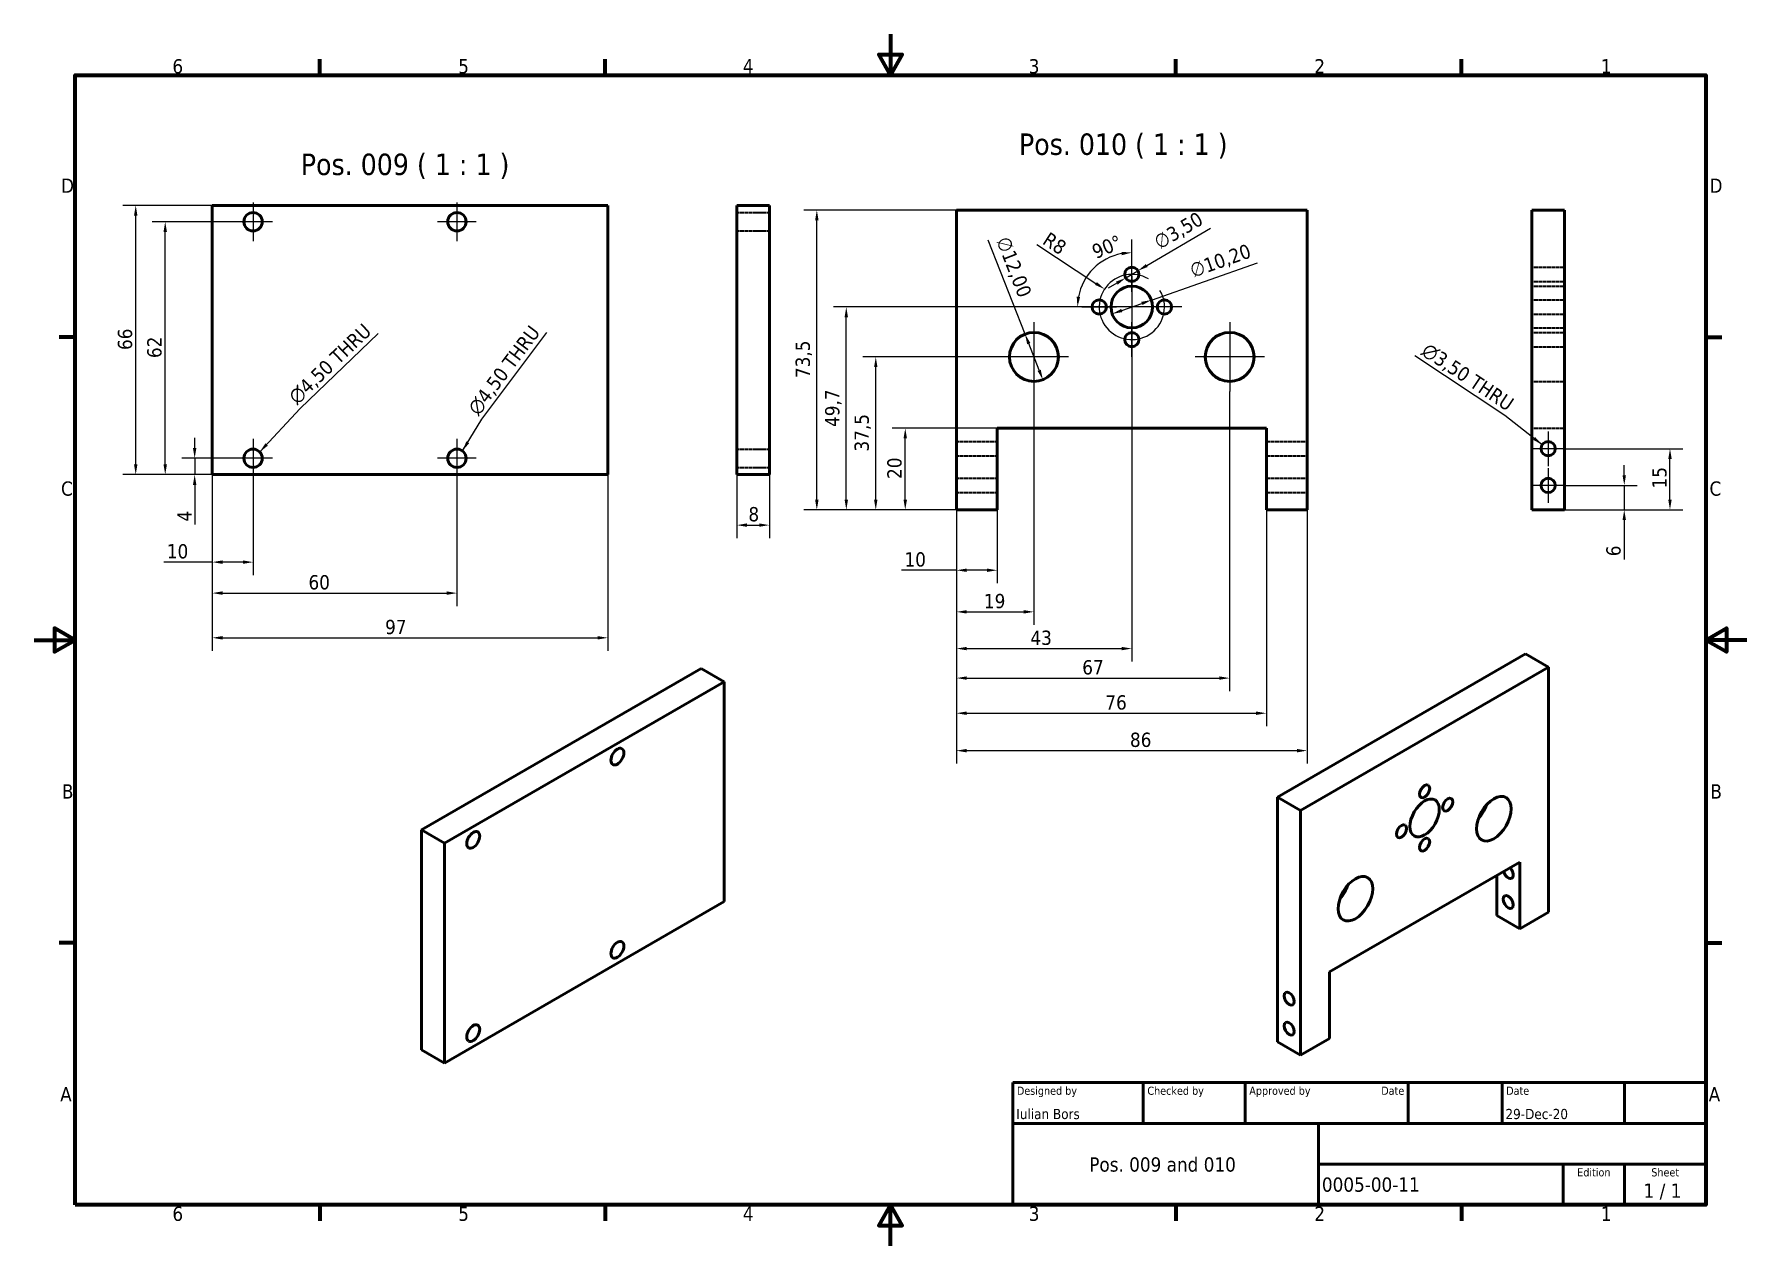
# Model space of a CAD drawing. Header units: millimetres. Extents: x 0 to 420, y 0 to 297.
import ezdxf
from ezdxf.enums import TextEntityAlignment as Align

# ---------------------------------------------------------------- set-up
doc = ezdxf.new("R2010")
doc.units = ezdxf.units.MM
doc.linetypes.add('DASHED', pattern=[0.2068, 0.1655, -0.0413])
for name, color, linetype, lineweight in [('Border (ISO)', 7, 'Continuous', 70), ('Center Mark (ISO)', 7, 'Continuous', 25), ('Centerline (ISO)', 7, 'Continuous', 25), ('Dimension (ISO)', 7, 'Continuous', 25), ('Hidden (ISO)', 7, 'DASHED', 35), ('Symbol (ISO)', 7, 'Continuous', 25), ('Title (ISO)', 7, 'Continuous', 50), ('Visible (ISO)', 7, 'Continuous', 50)]:
    doc.layers.add(name, color=color, linetype=linetype, lineweight=lineweight)
doc.styles.add('Label Text (ISO)', font='tahoma.ttf')
doc.styles.add('Note Text (ISO)', font='tahoma.ttf')
doc.styles.add('Text Style39', font='tahoma.ttf')
doc.styles.add('Text Style41', font='tahoma.ttf')
doc.dimstyles.new('Default (ISO)', dxfattribs={"dimtxt": 3.5, "dimasz": 2.5, "dimexe": 3.175, "dimexo": 0, "dimgap": 0.762, "dimtad": 1, "dimrnd": 1e-08, "dimzin": 0, "dimtxsty": 'Note Text (ISO)', "dimcen": 0.09, "dimdle": 10, "dimclrd": 256, "dimclre": 256, "dimclrt": 256, "dimazin": 0, "dimtfac": 1.001486, "dimtmove": 0, "dimatfit": 3, "dimfxl": 1, "dimtolj": 1, "dimtzin": 0, "dimlwd": -1, "dimlwe": -1, "dimarcsym": 0})
doc.dimstyles.new('Default (ISO)$7', dxfattribs={"dimtxt": 3.5, "dimasz": 2.5, "dimexe": 3.175, "dimexo": 0, "dimgap": 0.762, "dimtad": 1, "dimrnd": 1e-08, "dimzin": 0, "dimtxsty": 'Note Text (ISO)', "dimcen": 0.09, "dimdle": 10, "dimclrd": 256, "dimclre": 256, "dimclrt": 256, "dimazin": 0, "dimtfac": 1.001486, "dimtmove": 0, "dimatfit": 3, "dimfxl": 1, "dimtolj": 1, "dimtzin": 0, "dimlwd": -1, "dimlwe": -1, "dimarcsym": 0})

# ---------------------------------------------------------------- blocks, each defined once
blk = doc.blocks.new('Borders Default Border')
at = {"layer": 'Border (ISO)'}
for p, q in [((70, 287), (70, 290.9)), ((140, 287), (140, 290.9)), ((280, 287), (280, 290.9)), ((350, 287), (350, 290.9)), ((10, 222.75), (6.1, 222.75)), ((410, 222.75), (413.9, 222.75)), ((10, 74.25), (6.1, 74.25)), ((410, 74.25), (413.9, 74.25)), ((70, 10), (70, 6.1)), ((140, 10), (140, 6.1)), ((280, 10), (280, 6.1)), ((350, 10), (350, 6.1))]:
    blk.add_line(p, q, dxfattribs=at)
at = {"layer": 'Border (ISO)', "flags": 128}
for points in [[(210, 297), (210, 287), (207.11, 292), (212.89, 292), (210, 287)], [(10, 10), (10, 287), (410, 287), (410, 10), (10, 10)], [(0, 148.5), (10, 148.5), (5, 151.39), (5, 145.61), (10, 148.5)], [(420, 148.5), (410, 148.5), (415, 151.39), (415, 145.61), (410, 148.5)], [(210, 0), (210, 10), (207.11, 5), (212.89, 5), (210, 10)]]:
    blk.add_lwpolyline(points, dxfattribs=at)
at = {"layer": 'Border (ISO)', "char_height": 3.5, "attachment_point": 7, "style": 'Note Text (ISO)'}
for s, insert in [('6', (33.88, 287.33)), ('5', (103.98, 287.33)), ('4', (173.78, 287.4)), ('3', (243.91, 287.33)), ('2', (313.94, 287.4)), ('1', (384.21, 287.4)), ('D', (6.57, 258.13)), ('D', (410.87, 258.13)), ('C', (6.56, 183.81)), ('C', (410.86, 183.81)), ('B', (6.78, 109.63)), ('B', (411.08, 109.63)), ('A', (6.36, 35.38)), ('A', (410.66, 35.38)), ('6', (33.88, 6.03)), ('5', (103.98, 6.03)), ('4', (173.78, 6.1)), ('3', (243.91, 6.03)), ('2', (313.94, 6.1)), ('1', (384.21, 6.1))]:
    blk.add_mtext(s, dxfattribs=dict(at, insert=insert))
blk = doc.blocks.new('Title Blocks ISO')
at = {"layer": 'Title (ISO)'}
for p, q in [((270.07, 130), (100.07, 130)), ((100.07, 130), (100.07, 100)), ((132.07, 120), (132.07, 130)), ((157.07, 120), (157.07, 130)), ((197.07, 120), (197.07, 130)), ((220.07, 120), (220.07, 130)), ((250.07, 120), (250.07, 130)), ((270.07, 100), (270.07, 130)), ((100.07, 120), (270.07, 120)), ((175.07, 120), (175.07, 100)), ((270.07, 110), (175.07, 110)), ((235.07, 100), (235.07, 110)), ((250.07, 100), (250.07, 110)), ((100.07, 100), (270.07, 100))]:
    blk.add_line(p, q, dxfattribs=at)
at = {"layer": 'Title (ISO)', "style": 'Text Style41'}
for s, p in [('Designed by', (101.07, 129)), ('Checked by', (133.07, 129)), ('Approved by', (158.07, 129)), ('Date', (221.07, 129))]:
    blk.add_text(s, height=2, dxfattribs=at).set_placement(p, align=Align.TOP_LEFT)
blk.add_text('Date', height=2, dxfattribs=at).set_placement((196.07, 129), align=Align.TOP_RIGHT)
for s, p in [('Edition', (242.57, 109)), ('Sheet', (260.07, 109))]:
    blk.add_text(s, height=2, dxfattribs=at).set_placement(p, align=Align.TOP_CENTER)
at = {"layer": 'Title (ISO)', "style": 'Note Text (ISO)'}
blk.add_text('1 / 1 ', height=3.5, dxfattribs=at).set_placement((260.07, 103.5), align=Align.MIDDLE_CENTER)
at = {"layer": 'Title (ISO)'}
for tag, p, height, style in [('AUTHOR_001', (100.92, 121.05), 2.5, 'Text Style39'), ('CREATION_DATE_001', (220.89, 121.05), 2.5, 'Text Style39'), ('COMPANY_001', (118.82, 108.17), 3.5, 'Note Text (ISO)'), ('PART_NUMBER_001', (175.88, 103.25), 3.5, 'Note Text (ISO)')]:
    blk.add_attdef(tag, p, '', height=height, dxfattribs=dict(at, style=style))
at = {"layer": 'Title (ISO)', "style": 'Text Style39'}
for tag, p in [('CHECKED_BY', (133.07, 121)), ('ENG_APPROVED_BY', (158.07, 121))]:
    blk.add_attdef(tag, text='', height=2.5, dxfattribs=at).set_placement(p, align=Align.BOTTOM_LEFT)
blk.add_attdef('ENG_APPROVAL_DATE', text='', height=2.5, dxfattribs=at).set_placement((196.07, 121), align=Align.BOTTOM_RIGHT)
at = {"layer": 'Title (ISO)', "style": 'Note Text (ISO)'}
for tag, p in [('TITLE', (222.57, 115)), ('REVISION_NUMBER', (242.57, 103.5))]:
    blk.add_attdef(tag, text='', height=3.5, dxfattribs=at).set_placement(p, align=Align.MIDDLE_CENTER)
blk = doc.blocks.new('*D6')
at = {"layer": 'Defpoints', "color": 0, "transparency": 16777216}
for p in [(43.67, 189.04), (53.67, 188.29), (53.67, 167.59)]:
    blk.add_point(p, dxfattribs=at)
at = {"layer": 'Dimension (ISO)', "transparency": 16777216}
for p, q in [((43.67, 189.04), (43.67, 164.42)), ((53.67, 188.29), (53.67, 164.42)), ((43.67, 167.59), (31.76, 167.59)), ((51.17, 167.59), (46.17, 167.59))]:
    blk.add_line(p, q, dxfattribs=at)
for points in [[(46.17, 168.01), (46.17, 167.17), (43.67, 167.59)], [(51.17, 168.01), (51.17, 167.17), (53.67, 167.59)]]:
    blk.add_solid(points, dxfattribs=at)
at = {"layer": 'Dimension (ISO)', "transparency": 16777216, "insert": (32.52, 172), "char_height": 3.5, "attachment_point": 1, "style": 'Note Text (ISO)'}
blk.add_mtext('\\A1;10', dxfattribs=at)
blk = doc.blocks.new('*D7')
at = {"layer": 'Defpoints', "color": 0, "transparency": 16777216}
for p in [(43.67, 189.04), (103.67, 188.29), (103.67, 160)]:
    blk.add_point(p, dxfattribs=at)
at = {"layer": 'Dimension (ISO)', "transparency": 16777216}
for p, q in [((43.67, 189.04), (43.67, 156.82)), ((103.67, 188.29), (103.67, 156.82)), ((46.17, 160), (101.17, 160))]:
    blk.add_line(p, q, dxfattribs=at)
for points in [[(46.17, 160.42), (46.17, 159.58), (43.67, 160)], [(101.17, 160.42), (101.17, 159.58), (103.67, 160)]]:
    blk.add_solid(points, dxfattribs=at)
at = {"layer": 'Dimension (ISO)', "transparency": 16777216, "insert": (67.26, 164.41), "char_height": 3.5, "attachment_point": 1, "style": 'Note Text (ISO)'}
blk.add_mtext('\\A1;60', dxfattribs=at)
blk = doc.blocks.new('*D8')
at = {"layer": 'Defpoints', "color": 0, "transparency": 16777216}
for p in [(43.67, 189.04), (140.67, 189.04), (140.67, 149.04)]:
    blk.add_point(p, dxfattribs=at)
at = {"layer": 'Dimension (ISO)', "transparency": 16777216}
for p, q in [((43.67, 189.04), (43.67, 145.86)), ((140.67, 189.04), (140.67, 145.86)), ((46.17, 149.04), (138.17, 149.04))]:
    blk.add_line(p, q, dxfattribs=at)
for points in [[(46.17, 149.46), (46.17, 148.62), (43.67, 149.04)], [(138.17, 149.46), (138.17, 148.62), (140.67, 149.04)]]:
    blk.add_solid(points, dxfattribs=at)
at = {"layer": 'Dimension (ISO)', "transparency": 16777216, "insert": (86.05, 153.44), "char_height": 3.5, "attachment_point": 1, "style": 'Note Text (ISO)'}
blk.add_mtext('\\A1;97', dxfattribs=at)
blk = doc.blocks.new('*D9')
at = {"layer": 'Defpoints', "color": 0, "transparency": 16777216}
for p in [(39.35, 193.04), (43.67, 189.04), (48.92, 193.04)]:
    blk.add_point(p, dxfattribs=at)
at = {"layer": 'Dimension (ISO)', "transparency": 16777216}
for p, q in [((39.35, 195.54), (39.35, 198.04)), ((48.92, 193.04), (36.17, 193.04)), ((43.67, 189.04), (36.17, 189.04)), ((39.35, 193.04), (39.35, 189.04)), ((39.35, 186.54), (39.35, 176.78))]:
    blk.add_line(p, q, dxfattribs=at)
for points in [[(38.93, 195.54), (39.76, 195.54), (39.35, 193.04)], [(38.93, 186.54), (39.76, 186.54), (39.35, 189.04)]]:
    blk.add_solid(points, dxfattribs=at)
at = {"layer": 'Dimension (ISO)', "transparency": 16777216, "insert": (35.08, 177.54), "char_height": 3.5, "attachment_point": 1, "rotation": 90, "style": 'Note Text (ISO)'}
blk.add_mtext('\\A1;4', dxfattribs=at)
blk = doc.blocks.new('*D10')
at = {"layer": 'Defpoints', "color": 0, "transparency": 16777216}
for p in [(32.12, 251.04), (48.92, 251.04), (43.67, 189.04)]:
    blk.add_point(p, dxfattribs=at)
at = {"layer": 'Dimension (ISO)', "transparency": 16777216}
for p, q in [((48.92, 251.04), (28.94, 251.04)), ((32.12, 191.54), (32.12, 248.54)), ((43.67, 189.04), (28.94, 189.04))]:
    blk.add_line(p, q, dxfattribs=at)
for points in [[(31.7, 248.54), (32.54, 248.54), (32.12, 251.04)], [(31.7, 191.54), (32.54, 191.54), (32.12, 189.04)]]:
    blk.add_solid(points, dxfattribs=at)
at = {"layer": 'Dimension (ISO)', "transparency": 16777216, "insert": (27.71, 217.62), "char_height": 3.5, "attachment_point": 1, "rotation": 90, "style": 'Note Text (ISO)'}
blk.add_mtext('\\A1;62', dxfattribs=at)
blk = doc.blocks.new('*D11')
at = {"layer": 'Defpoints', "color": 0, "transparency": 16777216}
for p in [(24.89, 255.04), (43.67, 255.04), (43.67, 189.04)]:
    blk.add_point(p, dxfattribs=at)
at = {"layer": 'Dimension (ISO)', "transparency": 16777216}
for p, q in [((43.67, 255.04), (21.71, 255.04)), ((24.89, 191.54), (24.89, 252.54)), ((43.67, 189.04), (21.71, 189.04))]:
    blk.add_line(p, q, dxfattribs=at)
for points in [[(24.47, 252.54), (25.3, 252.54), (24.89, 255.04)], [(24.47, 191.54), (25.3, 191.54), (24.89, 189.04)]]:
    blk.add_solid(points, dxfattribs=at)
at = {"layer": 'Dimension (ISO)', "transparency": 16777216, "insert": (20.49, 219.59), "char_height": 3.5, "attachment_point": 1, "rotation": 90, "style": 'Note Text (ISO)'}
blk.add_mtext('\\A1;66', dxfattribs=at)
blk = doc.blocks.new('*D12')
at = {"layer": 'Defpoints', "color": 0, "transparency": 16777216}
for p in [(172.29, 189.04), (180.29, 189.04), (180.29, 176.66)]:
    blk.add_point(p, dxfattribs=at)
at = {"layer": 'Dimension (ISO)', "transparency": 16777216}
for p, q in [((172.29, 189.04), (172.29, 173.49)), ((180.29, 189.04), (180.29, 173.49)), ((174.79, 176.66), (177.79, 176.66))]:
    blk.add_line(p, q, dxfattribs=at)
for points in [[(174.79, 177.08), (174.79, 176.25), (172.29, 176.66)], [(177.79, 177.08), (177.79, 176.25), (180.29, 176.66)]]:
    blk.add_solid(points, dxfattribs=at)
at = {"layer": 'Dimension (ISO)', "transparency": 16777216, "insert": (175.15, 181.09), "char_height": 3.5, "attachment_point": 1, "style": 'Note Text (ISO)'}
blk.add_mtext('\\A1;8', dxfattribs=at)
blk = doc.blocks.new('*D13')
at = {"layer": 'Defpoints', "color": 0, "transparency": 16777216}
for p in [(213.62, 200.4), (236.18, 200.4), (226.18, 180.4)]:
    blk.add_point(p, dxfattribs=at)
at = {"layer": 'Dimension (ISO)', "transparency": 16777216}
for p, q in [((236.18, 200.4), (210.44, 200.4)), ((213.62, 182.9), (213.62, 197.9)), ((226.18, 180.4), (210.44, 180.4))]:
    blk.add_line(p, q, dxfattribs=at)
for points in [[(213.2, 197.9), (214.04, 197.9), (213.62, 200.4)], [(213.2, 182.9), (214.04, 182.9), (213.62, 180.4)]]:
    blk.add_solid(points, dxfattribs=at)
at = {"layer": 'Dimension (ISO)', "transparency": 16777216, "insert": (209.21, 187.99), "char_height": 3.5, "attachment_point": 1, "rotation": 90, "style": 'Note Text (ISO)'}
blk.add_mtext('\\A1;20', dxfattribs=at)
blk = doc.blocks.new('*D14')
at = {"layer": 'Defpoints', "color": 0, "transparency": 16777216}
for p in [(206.39, 217.9), (236.68, 217.9), (226.18, 180.4)]:
    blk.add_point(p, dxfattribs=at)
at = {"layer": 'Dimension (ISO)', "transparency": 16777216}
for p, q in [((236.68, 217.9), (203.21, 217.9)), ((206.39, 182.9), (206.39, 215.4)), ((226.18, 180.4), (203.21, 180.4))]:
    blk.add_line(p, q, dxfattribs=at)
for points in [[(205.97, 215.4), (206.8, 215.4), (206.39, 217.9)], [(205.97, 182.9), (206.8, 182.9), (206.39, 180.4)]]:
    blk.add_solid(points, dxfattribs=at)
at = {"layer": 'Dimension (ISO)', "transparency": 16777216, "insert": (201.18, 194.71), "char_height": 3.5, "attachment_point": 1, "rotation": 90, "style": 'Note Text (ISO)'}
blk.add_mtext('\\A1;37,5', dxfattribs=at)
blk = doc.blocks.new('*D15')
at = {"layer": 'Defpoints', "color": 0, "transparency": 16777216}
for p in [(199.16, 230.14), (261.58, 230.14), (226.18, 180.4)]:
    blk.add_point(p, dxfattribs=at)
at = {"layer": 'Dimension (ISO)', "transparency": 16777216}
for p, q in [((261.58, 230.14), (195.98, 230.14)), ((199.16, 182.9), (199.16, 227.64)), ((226.18, 180.4), (195.98, 180.4))]:
    blk.add_line(p, q, dxfattribs=at)
for points in [[(198.74, 227.64), (199.57, 227.64), (199.16, 230.14)], [(198.74, 182.9), (199.57, 182.9), (199.16, 180.4)]]:
    blk.add_solid(points, dxfattribs=at)
at = {"layer": 'Dimension (ISO)', "transparency": 16777216, "insert": (193.96, 200.73), "char_height": 3.5, "attachment_point": 1, "rotation": 90, "style": 'Note Text (ISO)'}
blk.add_mtext('\\A1;49,7', dxfattribs=at)
blk = doc.blocks.new('*D16')
at = {"layer": 'Defpoints', "color": 0, "transparency": 16777216}
for p in [(191.93, 253.9), (226.18, 253.9), (226.18, 180.4)]:
    blk.add_point(p, dxfattribs=at)
at = {"layer": 'Dimension (ISO)', "transparency": 16777216}
for p, q in [((226.18, 253.9), (188.76, 253.9)), ((191.93, 182.9), (191.93, 251.4)), ((226.18, 180.4), (188.76, 180.4))]:
    blk.add_line(p, q, dxfattribs=at)
for points in [[(191.51, 251.4), (192.35, 251.4), (191.93, 253.9)], [(191.51, 182.9), (192.35, 182.9), (191.93, 180.4)]]:
    blk.add_solid(points, dxfattribs=at)
at = {"layer": 'Dimension (ISO)', "transparency": 16777216, "insert": (186.73, 212.72), "char_height": 3.5, "attachment_point": 1, "rotation": 90, "style": 'Note Text (ISO)'}
blk.add_mtext('\\A1;73,5', dxfattribs=at)
blk = doc.blocks.new('*D17')
at = {"layer": 'Defpoints', "color": 0, "transparency": 16777216}
for p in [(243, 223.48), (247.37, 212.31)]:
    blk.add_point(p, dxfattribs=at)
at = {"layer": 'Dimension (ISO)', "transparency": 16777216}
for p, q in [((243, 223.48), (233.96, 246.56)), ((246.46, 214.64), (243.91, 221.15))]:
    blk.add_line(p, q, dxfattribs=at)
for points in [[(244.3, 221.31), (243.52, 221), (243, 223.48)], [(246.85, 214.79), (246.07, 214.48), (247.37, 212.31)]]:
    blk.add_solid(points, dxfattribs=at)
at = {"layer": 'Dimension (ISO)', "transparency": 16777216, "insert": (239.14, 247.77), "char_height": 3.5, "attachment_point": 1, "rotation": 291.3818, "style": 'Note Text (ISO)'}
blk.add_mtext('\\A1;∅12,00', dxfattribs=at)
blk = doc.blocks.new('*D18')
at = {"layer": 'Defpoints', "color": 0, "transparency": 16777216}
for p in [(273.99, 231.84), (264.37, 228.45)]:
    blk.add_point(p, dxfattribs=at)
at = {"layer": 'Dimension (ISO)', "transparency": 16777216}
for p, q in [((273.99, 231.84), (300, 241)), ((266.73, 229.28), (271.64, 231.01))]:
    blk.add_line(p, q, dxfattribs=at)
for points in [[(271.5, 231.4), (271.78, 230.62), (273.99, 231.84)], [(266.59, 229.67), (266.87, 228.89), (264.37, 228.45)]]:
    blk.add_solid(points, dxfattribs=at)
at = {"layer": 'Dimension (ISO)', "transparency": 16777216, "insert": (283.03, 240.6), "char_height": 3.5, "attachment_point": 1, "rotation": 19.4142, "style": 'Note Text (ISO)'}
blk.add_mtext('\\A1;∅10,20', dxfattribs=at)
blk = doc.blocks.new('*D19')
at = {"layer": 'Defpoints', "color": 0, "transparency": 16777216}
for p in [(267.68, 237.26), (270.69, 239.03)]:
    blk.add_point(p, dxfattribs=at)
at = {"layer": 'Dimension (ISO)', "transparency": 16777216}
for p, q in [((272.85, 240.3), (288.51, 249.49)), ((265.52, 235.99), (263.36, 234.73)), ((267.68, 237.26), (270.69, 239.03))]:
    blk.add_line(p, q, dxfattribs=at)
for points in [[(272.64, 240.66), (273.06, 239.94), (270.69, 239.03)], [(265.31, 236.35), (265.73, 235.63), (267.68, 237.26)]]:
    blk.add_solid(points, dxfattribs=at)
at = {"layer": 'Dimension (ISO)', "transparency": 16777216, "insert": (274.19, 247.19), "char_height": 3.5, "attachment_point": 1, "rotation": 30.4192, "style": 'Note Text (ISO)'}
blk.add_mtext('\\A1;∅3,50', dxfattribs=at)
blk = doc.blocks.new('*D20')
at = {"layer": 'Defpoints', "color": 0, "transparency": 16777216}
for p in [(226.18, 180.4), (236.18, 180.4), (236.18, 165.6)]:
    blk.add_point(p, dxfattribs=at)
at = {"layer": 'Dimension (ISO)', "transparency": 16777216}
for p, q in [((226.18, 180.4), (226.18, 162.43)), ((236.18, 180.4), (236.18, 162.43)), ((226.18, 165.6), (212.66, 165.6)), ((233.68, 165.6), (228.68, 165.6))]:
    blk.add_line(p, q, dxfattribs=at)
for points in [[(228.68, 166.02), (228.68, 165.19), (226.18, 165.6)], [(233.68, 166.02), (233.68, 165.19), (236.18, 165.6)]]:
    blk.add_solid(points, dxfattribs=at)
at = {"layer": 'Dimension (ISO)', "transparency": 16777216, "insert": (213.43, 170.01), "char_height": 3.5, "attachment_point": 1, "style": 'Note Text (ISO)'}
blk.add_mtext('\\A1;10', dxfattribs=at)
blk = doc.blocks.new('*D21')
at = {"layer": 'Defpoints', "color": 0, "transparency": 16777216}
for p in [(245.18, 209.4), (226.18, 180.4), (245.18, 155.4)]:
    blk.add_point(p, dxfattribs=at)
at = {"layer": 'Dimension (ISO)', "transparency": 16777216}
for p, q in [((245.18, 209.4), (245.18, 152.23)), ((226.18, 180.4), (226.18, 152.23)), ((228.68, 155.4), (242.68, 155.4))]:
    blk.add_line(p, q, dxfattribs=at)
for points in [[(228.68, 155.82), (228.68, 154.99), (226.18, 155.4)], [(242.68, 155.82), (242.68, 154.99), (245.18, 155.4)]]:
    blk.add_solid(points, dxfattribs=at)
at = {"layer": 'Dimension (ISO)', "transparency": 16777216, "insert": (232.92, 159.8), "char_height": 3.5, "attachment_point": 1, "style": 'Note Text (ISO)'}
blk.add_mtext('\\A1;19', dxfattribs=at)
blk = doc.blocks.new('*D22')
at = {"layer": 'Defpoints', "color": 0, "transparency": 16777216}
for p in [(269.18, 222.54), (226.18, 180.4), (269.18, 146.4)]:
    blk.add_point(p, dxfattribs=at)
at = {"layer": 'Dimension (ISO)', "transparency": 16777216}
for p, q in [((269.18, 222.54), (269.18, 143.22)), ((226.18, 180.4), (226.18, 143.22)), ((228.68, 146.4), (266.68, 146.4))]:
    blk.add_line(p, q, dxfattribs=at)
for points in [[(228.68, 146.81), (228.68, 145.98), (226.18, 146.4)], [(266.68, 146.81), (266.68, 145.98), (269.18, 146.4)]]:
    blk.add_solid(points, dxfattribs=at)
at = {"layer": 'Dimension (ISO)', "transparency": 16777216, "insert": (244.32, 150.8), "char_height": 3.5, "attachment_point": 1, "style": 'Note Text (ISO)'}
blk.add_mtext('\\A1;43', dxfattribs=at)
blk = doc.blocks.new('*D23')
at = {"layer": 'Defpoints', "color": 0, "transparency": 16777216}
for p in [(293.18, 209.4), (226.18, 180.4), (293.18, 139.16)]:
    blk.add_point(p, dxfattribs=at)
at = {"layer": 'Dimension (ISO)', "transparency": 16777216}
for p, q in [((293.18, 209.4), (293.18, 135.99)), ((226.18, 180.4), (226.18, 135.99)), ((228.68, 139.16), (290.68, 139.16))]:
    blk.add_line(p, q, dxfattribs=at)
for points in [[(228.68, 139.58), (228.68, 138.75), (226.18, 139.16)], [(290.68, 139.58), (290.68, 138.75), (293.18, 139.16)]]:
    blk.add_solid(points, dxfattribs=at)
at = {"layer": 'Dimension (ISO)', "transparency": 16777216, "insert": (257.03, 143.56), "char_height": 3.5, "attachment_point": 1, "style": 'Note Text (ISO)'}
blk.add_mtext('\\A1;67', dxfattribs=at)
blk = doc.blocks.new('*D24')
at = {"layer": 'Defpoints', "color": 0, "transparency": 16777216}
for p in [(302.18, 200.4), (226.18, 180.4), (302.18, 130.55)]:
    blk.add_point(p, dxfattribs=at)
at = {"layer": 'Dimension (ISO)', "transparency": 16777216}
for p, q in [((302.18, 200.4), (302.18, 127.37)), ((226.18, 180.4), (226.18, 127.37)), ((228.68, 130.55), (299.68, 130.55))]:
    blk.add_line(p, q, dxfattribs=at)
for points in [[(228.68, 130.97), (228.68, 130.13), (226.18, 130.55)], [(299.68, 130.97), (299.68, 130.13), (302.18, 130.55)]]:
    blk.add_solid(points, dxfattribs=at)
at = {"layer": 'Dimension (ISO)', "transparency": 16777216, "insert": (262.69, 134.95), "char_height": 3.5, "attachment_point": 1, "style": 'Note Text (ISO)'}
blk.add_mtext('\\A1;76', dxfattribs=at)
blk = doc.blocks.new('*D25')
at = {"layer": 'Defpoints', "color": 0, "transparency": 16777216}
for p in [(226.18, 180.4), (312.18, 180.4), (312.18, 121.37)]:
    blk.add_point(p, dxfattribs=at)
at = {"layer": 'Dimension (ISO)', "transparency": 16777216}
for p, q in [((226.18, 180.4), (226.18, 118.19)), ((312.18, 180.4), (312.18, 118.19)), ((228.68, 121.37), (309.68, 121.37))]:
    blk.add_line(p, q, dxfattribs=at)
for points in [[(228.68, 121.79), (228.68, 120.95), (226.18, 121.37)], [(309.68, 121.79), (309.68, 120.95), (312.18, 121.37)]]:
    blk.add_solid(points, dxfattribs=at)
at = {"layer": 'Dimension (ISO)', "transparency": 16777216, "insert": (268.73, 125.79), "char_height": 3.5, "attachment_point": 1, "style": 'Note Text (ISO)'}
blk.add_mtext('\\A1;86', dxfattribs=at)
blk = doc.blocks.new('*D26')
at = {"layer": 'Defpoints', "color": 0, "transparency": 16777216}
for p in [(262.5, 234.53), (269.18, 230.14)]:
    blk.add_point(p, dxfattribs=at)
at = {"layer": 'Dimension (ISO)', "transparency": 16777216}
blk.add_line((245.88, 245.43), (260.4, 235.9), dxfattribs=at)
blk.add_solid([(260.63, 236.25), (260.18, 235.55), (262.5, 234.53)], dxfattribs=at)
at = {"layer": 'Dimension (ISO)', "transparency": 16777216, "insert": (248.94, 248.71), "char_height": 3.5, "attachment_point": 1, "rotation": 326.743, "style": 'Note Text (ISO)'}
blk.add_mtext('\\A1;R8', dxfattribs=at)
blk = doc.blocks.new('*D27')
at = {"layer": 'Defpoints', "color": 0, "transparency": 16777216}
for p in [(257.64, 236.81), (269.18, 233.89), (256.93, 230.14), (269.18, 230.14)]:
    blk.add_point(p, dxfattribs=at)
at = {"layer": 'Dimension (ISO)', "transparency": 16777216}
for p, q in [((269.18, 233.89), (269.18, 246.65)), ((256.93, 230.14), (252.68, 230.14))]:
    blk.add_line(p, q, dxfattribs=at)
blk.add_arc((269.18, 230.14), 13.33, 100.7609, 169.2391, dxfattribs=at)
for points in [[(266.66, 243.66), (266.73, 242.83), (269.18, 243.48)], [(256.5, 232.59), (255.67, 232.67), (255.85, 230.14)]]:
    blk.add_solid(points, dxfattribs=at)
at = {"layer": 'Dimension (ISO)', "transparency": 16777216, "insert": (259, 245.1), "char_height": 3.5, "attachment_point": 1, "rotation": 22.8905, "style": 'Note Text (ISO)'}
blk.add_mtext('\\A1;90°', dxfattribs=at)
blk = doc.blocks.new('*D28')
at = {"layer": 'Defpoints', "color": 0, "transparency": 16777216}
for p in [(375.55, 186.4), (389.96, 186.4), (375.3, 180.4)]:
    blk.add_point(p, dxfattribs=at)
at = {"layer": 'Dimension (ISO)', "transparency": 16777216}
for p, q in [((389.96, 188.9), (389.96, 191.4)), ((375.55, 186.4), (393.13, 186.4)), ((389.96, 186.4), (389.96, 180.4)), ((375.3, 180.4), (393.13, 180.4)), ((389.96, 177.9), (389.96, 168.26))]:
    blk.add_line(p, q, dxfattribs=at)
for points in [[(389.54, 188.9), (390.37, 188.9), (389.96, 186.4)], [(389.54, 177.9), (390.37, 177.9), (389.96, 180.4)]]:
    blk.add_solid(points, dxfattribs=at)
at = {"layer": 'Dimension (ISO)', "transparency": 16777216, "insert": (385.56, 169.03), "char_height": 3.5, "attachment_point": 1, "rotation": 90, "style": 'Note Text (ISO)'}
blk.add_mtext('\\A1;6', dxfattribs=at)
blk = doc.blocks.new('*D29')
at = {"layer": 'Defpoints', "color": 0, "transparency": 16777216}
for p in [(375.55, 195.4), (401.17, 195.4), (375.3, 180.4)]:
    blk.add_point(p, dxfattribs=at)
at = {"layer": 'Dimension (ISO)', "transparency": 16777216}
for p, q in [((375.55, 195.4), (404.35, 195.4)), ((401.17, 182.9), (401.17, 192.9)), ((375.3, 180.4), (404.35, 180.4))]:
    blk.add_line(p, q, dxfattribs=at)
for points in [[(400.76, 192.9), (401.59, 192.9), (401.17, 195.4)], [(400.76, 182.9), (401.59, 182.9), (401.17, 180.4)]]:
    blk.add_solid(points, dxfattribs=at)
at = {"layer": 'Dimension (ISO)', "transparency": 16777216, "insert": (396.83, 185.66), "char_height": 3.5, "attachment_point": 1, "rotation": 90, "style": 'Note Text (ISO)'}
blk.add_mtext('\\A1;15', dxfattribs=at)

msp = doc.modelspace()

# ---------------------------------------------------------------- linework, layer by layer
at = {"layer": 'Center Mark (ISO)', "linetype": 'Continuous'}
for p, q in [((53.6655, 255.789), (53.6655, 246.289)), ((103.6655, 255.789), (103.6655, 246.289)), ((58.4155, 251.039), (48.9155, 251.039)), ((108.4155, 251.039), (98.9155, 251.039)), ((269.1848, 233.8945), (269.1848, 242.3945)), ((269.1848, 237.7445), (269.1848, 222.5445)), ((256.9348, 230.1445), (265.4348, 230.1445)), ((276.7848, 230.1445), (261.5848, 230.1445)), ((281.4348, 230.1445), (272.9348, 230.1445)), ((245.1848, 226.3956), (245.1848, 209.3956)), ((269.1848, 217.8945), (269.1848, 226.3945)), ((293.1848, 226.3956), (293.1848, 209.3956)), ((253.6848, 217.8956), (236.6848, 217.8956)), ((301.6848, 217.8956), (284.6848, 217.8956)), ((53.6655, 197.789), (53.6655, 188.289)), ((103.6655, 197.789), (103.6655, 188.289)), ((371.2978, 199.6456), (371.2978, 191.1456)), ((375.5478, 195.3956), (367.0478, 195.3956)), ((58.4155, 193.039), (48.9155, 193.039)), ((108.4155, 193.039), (98.9155, 193.039)), ((371.2978, 190.6456), (371.2978, 182.1456)), ((375.5478, 186.3956), (367.0478, 186.3956))]:
    msp.add_line(p, q, dxfattribs=at)
at = {"layer": 'Centerline (ISO)', "linetype": 'Continuous'}
msp.add_arc((269.1848, 230.1445), 8, 59.561617, 30.438383, dxfattribs=at)
at = {"layer": 'Hidden (ISO)'}
for p, q in [((172.2949, 253.289), (180.2949, 253.289)), ((172.2949, 248.789), (180.2949, 248.789)), ((367.2978, 239.8945), (375.2978, 239.8945)), ((367.2978, 236.3945), (375.2978, 236.3945)), ((367.2978, 235.2445), (375.2978, 235.2445)), ((367.2978, 231.8945), (375.2978, 231.8945)), ((367.2978, 228.3945), (375.2978, 228.3945)), ((367.2978, 225.0445), (375.2978, 225.0445)), ((367.2978, 223.8956), (375.2978, 223.8956)), ((367.2978, 223.8945), (375.2978, 223.8945)), ((367.2978, 220.3945), (375.2978, 220.3945)), ((367.2978, 211.8956), (375.2978, 211.8956)), ((367.2978, 200.3956), (375.2978, 200.3956)), ((172.2949, 195.289), (180.2949, 195.289)), ((226.1848, 197.1456), (236.1848, 197.1456)), ((226.1848, 193.6456), (236.1848, 193.6456)), ((302.1848, 197.1456), (312.1848, 197.1456)), ((302.1848, 193.6456), (312.1848, 193.6456)), ((172.2949, 190.789), (180.2949, 190.789)), ((226.1848, 188.1456), (236.1848, 188.1456)), ((302.1848, 188.1456), (312.1848, 188.1456)), ((226.1848, 184.6456), (236.1848, 184.6456)), ((302.1848, 184.6456), (312.1848, 184.6456))]:
    msp.add_line(p, q, dxfattribs=at)
at = {"layer": 'Visible (ISO)'}
for p, q in [((43.6655, 255.039), (43.6655, 189.039)), ((140.6655, 255.039), (43.6655, 255.039)), ((140.6655, 189.039), (140.6655, 255.039)), ((172.2949, 255.039), (172.2949, 189.039)), ((172.2949, 255.039), (180.2949, 255.039)), ((180.2949, 255.039), (180.2949, 189.039)), ((226.1848, 253.8956), (226.1848, 180.3956)), ((312.1848, 253.8956), (226.1848, 253.8956)), ((312.1848, 180.3956), (312.1848, 253.8956)), ((367.2978, 253.8956), (367.2978, 180.3956)), ((367.2978, 253.8956), (375.2978, 253.8956)), ((375.2978, 253.8956), (375.2978, 180.3956)), ((236.1848, 180.3956), (236.1848, 200.3956)), ((236.1848, 200.3956), (302.1848, 200.3956)), ((302.1848, 200.3956), (302.1848, 180.3956)), ((43.6655, 189.039), (140.6655, 189.039)), ((172.2949, 189.039), (180.2949, 189.039)), ((226.1848, 180.3956), (236.1848, 180.3956)), ((302.1848, 180.3956), (312.1848, 180.3956)), ((367.2978, 180.3956), (375.2978, 180.3956)), ((365.7459, 145.087), (304.9347, 109.9777)), ((365.7459, 145.087), (371.4028, 141.821)), ((163.5266, 141.5449), (94.9373, 101.9448)), ((163.5266, 141.5449), (169.1835, 138.2789)), ((371.4028, 141.821), (310.5916, 106.7117)), ((371.4028, 81.8085), (371.4028, 141.821)), ((169.1835, 138.2789), (100.5941, 98.6788)), ((169.1835, 84.3901), (169.1835, 138.2789)), ((304.9347, 109.9777), (304.9347, 49.9652)), ((304.9347, 109.9777), (310.5916, 106.7117)), ((310.5916, 106.7117), (310.5916, 46.6992)), ((94.9373, 101.9448), (94.9373, 48.056)), ((94.9373, 101.9448), (100.5941, 98.6788)), ((100.5941, 98.6788), (100.5941, 44.79)), ((317.6626, 67.1116), (364.3317, 94.056)), ((364.3317, 94.056), (364.3317, 77.7261)), ((358.6748, 80.9921), (358.6748, 90.79)), ((100.5941, 44.79), (169.1835, 84.3901)), ((364.3317, 77.7261), (358.6748, 80.9921)), ((364.3317, 77.7261), (371.4028, 81.8085)), ((317.6626, 50.7817), (317.6626, 67.1116)), ((310.5916, 46.6992), (317.6626, 50.7817)), ((94.9373, 48.056), (100.5941, 44.79)), ((304.9347, 49.9652), (310.5916, 46.6992))]:
    msp.add_line(p, q, dxfattribs=at)
for centre, radius in [((53.6655, 251.039), 2.25), ((103.6655, 251.039), 2.25), ((269.1848, 238.1445), 1.75), ((269.1848, 230.1445), 5.1), ((261.1848, 230.1445), 1.75), ((277.1848, 230.1445), 1.75), ((245.1848, 217.8956), 6), ((269.1848, 222.1445), 1.75), ((293.1848, 217.8956), 6), ((53.6655, 193.039), 2.25), ((103.6655, 193.039), 2.25), ((371.2978, 195.3956), 1.75), ((371.2978, 186.3956), 1.75)]:
    msp.add_circle(centre, radius, dxfattribs=at)
for centre, major_axis in [((143.0206, 119.9077), (-1.125, -1.9486)), ((340.9972, 104.8736), (2.55, 4.4167)), ((340.9972, 111.4056), (0.875, 1.5155)), ((346.654, 108.1396), (0.875, 1.5155)), ((357.9677, 104.6705), (3, 5.1962)), ((107.6652, 99.4953), (-1.125, -1.9486)), ((335.3403, 101.6076), (0.875, 1.5155)), ((340.9972, 98.3417), (0.875, 1.5155)), ((324.0266, 85.0745), (3, 5.1962)), ((361.5033, 84.258), (-0.875, 1.5155)), ((143.0206, 72.5509), (-1.125, -1.9486)), ((307.7631, 60.5796), (-0.875, 1.5155)), ((307.7631, 53.2312), (-0.875, 1.5155)), ((107.6652, 52.1385), (-1.125, -1.9486))]:
    msp.add_ellipse(centre, major_axis=major_axis, ratio=0.57735027, dxfattribs=at)
for centre, major_axis, start_param, end_param in [((352.3109, 107.9364), (3, 5.1962), 4.37255207, 5.05222589), ((361.5033, 91.6065), (0.875, -1.5155), 4.29643689, 8.26993372), ((318.3698, 88.3405), (3, 5.1962), 4.37255207, 5.05222589)]:
    msp.add_ellipse(centre, major_axis=major_axis, ratio=0.57735027, start_param=start_param, end_param=end_param, dxfattribs=at)

# ---------------------------------------------------------------- block references
msp.add_blockref('Borders Default Border', (0, 0))
msp.add_blockref('Title Blocks ISO', (139.9286, -90)).add_auto_attribs({'PART_NUMBER_001': '0005-00-11', 'COMPANY_001': 'Pos. 009 and 010', 'AUTHOR_001': 'Iulian Bors', 'CREATION_DATE_001': '29-Dec-20'})

# ---------------------------------------------------------------- texts
at = {"layer": 'Symbol (ISO)', "char_height": 5.25, "attachment_point": 7, "style": 'Label Text (ISO)'}
for s, insert in [('Pos. 010 ( 1 : 1 )', (241.5099, 266.4808)), ('Pos. 009 ( 1 : 1 )', (65.3812, 261.539))]:
    msp.add_mtext(s, dxfattribs=dict(at, insert=insert))
at = {"layer": 'Symbol (ISO)', "char_height": 3.5, "width": 27.236947, "line_spacing_factor": 0.6125, "style": 'Note Text (ISO)'}
for s, insert, attachment_point, rotation in [('\\fAIGDT|b0|i0;\\H3.5000;n\\fTahoma|b0|i0;\\H3.5000;4,50 THRU', (64.8032, 205.7103), 7, 43.714981), ('\\fAIGDT|b0|i0;\\H3.5000;n\\fTahoma|b0|i0;\\H3.5000;4,50 THRU', (109.3201, 203.0176), 7, 53.139454), ('\\fAIGDT|b0|i0;\\H3.5000;n\\fTahoma|b0|i0;\\H3.5000;3,50 THRU', (361.0168, 203.9927), 9, 326.358982)]:
    msp.add_mtext(s, dxfattribs=dict(at, insert=insert, attachment_point=attachment_point, rotation=rotation))

# ---------------------------------------------------------------- dimensions: what is measured, and where the dimension line sits
at = {"layer": 'Dimension (ISO)'}
for base, p1, p2, angle, override, picture, middle in [((24.8879, 255.039), (43.6655, 189.039), (43.6655, 255.039), 90, {"dimgap": 0.762, "dimdec": 0, "dimtol": 0, "dimlim": 0, "dimtp": 0, "dimtm": 0, "dimtdec": 2, "dimtofl": 0, "dimatfit": 1}, '*D11', (24.8879, 222.039)), ((191.93, 253.8956), (226.1848, 180.3956), (226.1848, 253.8956), 90, {"dimgap": 0.762, "dimdec": 1, "dimtol": 0, "dimlim": 0, "dimtp": 0, "dimtm": 0, "dimtdec": 2, "dimtofl": 0, "dimatfit": 1}, '*D16', (191.93, 217.1456)), ((32.1184, 251.039), (43.6655, 189.039), (48.9155, 251.039), 90, {"dimgap": 0.762, "dimdec": 0, "dimtol": 0, "dimlim": 0, "dimtp": 0, "dimtm": 0, "dimtdec": 2, "dimtofl": 0, "dimatfit": 1}, '*D10', (32.1184, 220.039)), ((199.1577, 230.1445), (226.1848, 180.3956), (261.5848, 230.1445), 90, {"dimgap": 0.762, "dimdec": 1, "dimtol": 0, "dimlim": 0, "dimtp": 0, "dimtm": 0, "dimtdec": 2, "dimtofl": 0, "dimatfit": 1}, '*D15', (199.1577, 205.27)), ((269.1848, 146.3956), (226.1848, 180.3956), (269.1848, 222.5445), 180, {"dimgap": 0.762, "dimdec": 0, "dimtol": 0, "dimlim": 0, "dimtp": 0, "dimtm": 0, "dimtdec": 2, "dimtofl": 0, "dimatfit": 1}, '*D22', (246.7604, 146.3956)), ((206.3882, 217.8956), (226.1848, 180.3956), (236.6848, 217.8956), 90, {"dimgap": 0.762, "dimdec": 1, "dimtol": 0, "dimlim": 0, "dimtp": 0, "dimtm": 0, "dimtdec": 2, "dimtofl": 0, "dimatfit": 1}, '*D14', (206.3882, 199.1456)), ((245.1848, 155.4034), (226.1848, 180.3956), (245.1848, 209.3956), 180, {"dimgap": 0.762, "dimdec": 0, "dimtol": 0, "dimlim": 0, "dimtp": 0, "dimtm": 0, "dimtdec": 2, "dimtofl": 0, "dimatfit": 1}, '*D21', (235.1805, 155.4034)), ((293.1848, 139.1633), (226.1848, 180.3956), (293.1848, 209.3956), 180, {"dimgap": 0.762, "dimdec": 0, "dimtol": 0, "dimlim": 0, "dimtp": 0, "dimtm": 0, "dimtdec": 2, "dimtofl": 0, "dimatfit": 1}, '*D23', (259.47, 139.1633)), ((39.346, 193.039), (43.6655, 189.039), (48.9155, 193.039), 90, {"dimgap": 0.762, "dimdec": 0, "dimtol": 0, "dimlim": 0, "dimtp": 0, "dimtm": 0, "dimtdec": 2, "dimtofl": 1, "dimatfit": 1}, '*D9', (39.346, 178.751)), ((213.6187, 200.3956), (226.1848, 180.3956), (236.1848, 200.3956), 90, {"dimgap": 0.762, "dimdec": 0, "dimtol": 0, "dimlim": 0, "dimtp": 0, "dimtm": 0, "dimtdec": 2, "dimtofl": 0, "dimatfit": 1}, '*D13', (213.6187, 190.3956)), ((302.1848, 130.549), (226.1848, 180.3956), (302.1848, 200.3956), 180, {"dimgap": 0.762, "dimdec": 0, "dimtol": 0, "dimlim": 0, "dimtp": 0, "dimtm": 0, "dimtdec": 2, "dimtofl": 0, "dimatfit": 1}, '*D24', (265.1188, 130.549)), ((401.1738, 195.3956), (375.2978, 180.3956), (375.5478, 195.3956), 90, {"dimgap": 0.762, "dimdec": 0, "dimtol": 0, "dimlim": 0, "dimtp": 0, "dimtm": 0, "dimtdec": 2, "dimtofl": 0, "dimatfit": 1}, '*D29', (401.1738, 187.8941)), ((53.6655, 167.5911), (43.6655, 189.039), (53.6655, 188.289), 180, {"dimgap": 0.762, "dimdec": 0, "dimtol": 0, "dimlim": 0, "dimtp": 0, "dimtm": 0, "dimtdec": 2, "dimtofl": 0, "dimatfit": 2}, '*D6', (34.7822, 167.5911)), ((103.6655, 159.9999), (43.6655, 189.039), (103.6655, 188.289), 180, {"dimgap": 0.762, "dimdec": 0, "dimtol": 0, "dimlim": 0, "dimtp": 0, "dimtm": 0, "dimtdec": 2, "dimtofl": 0, "dimatfit": 1}, '*D7', (69.6936, 159.9999)), ((140.6655, 149.039), (43.6655, 189.039), (140.6655, 189.039), 180, {"dimgap": 0.762, "dimdec": 0, "dimtol": 0, "dimlim": 0, "dimtp": 0, "dimtm": 0, "dimtdec": 2, "dimtofl": 0, "dimatfit": 1}, '*D8', (88.5112, 149.039)), ((180.2949, 176.6647), (172.2949, 189.039), (180.2949, 189.039), 180, {"dimgap": 0.762, "dimdec": 0, "dimtol": 0, "dimlim": 0, "dimtp": 0, "dimtm": 0, "dimtdec": 2, "dimtofl": 0, "dimatfit": 1}, '*D12', (176.2949, 176.6647)), ((389.9583, 186.3956), (375.2978, 180.3956), (375.5478, 186.3956), 90, {"dimgap": 0.762, "dimdec": 0, "dimtol": 0, "dimlim": 0, "dimtp": 0, "dimtm": 0, "dimtdec": 2, "dimtofl": 1, "dimatfit": 1}, '*D28', (389.9583, 170.1605)), ((236.1848, 165.6038), (226.1848, 180.3956), (236.1848, 180.3956), 180, {"dimgap": 0.762, "dimdec": 0, "dimtol": 0, "dimlim": 0, "dimtp": 0, "dimtm": 0, "dimtdec": 2, "dimtofl": 0, "dimatfit": 2}, '*D20', (215.691, 165.6038)), ((312.1848, 121.3698), (226.1848, 180.3956), (312.1848, 180.3956), 180, {"dimgap": 0.762, "dimdec": 0, "dimtol": 0, "dimlim": 0, "dimtp": 0, "dimtm": 0, "dimtdec": 2, "dimtofl": 0, "dimatfit": 1}, '*D25', (271.1912, 121.3698))]:
    dim = msp.add_linear_dim(base=base, p1=p1, p2=p2, angle=angle, dimstyle='Default (ISO)', override=override, dxfattribs=at)
    dim.commit()
    dim.dimension.update_dxf_attribs({"geometry": picture, "text_midpoint": middle, "dimtype": 160})
for p1, p2, picture, middle in [((267.6757, 237.2584), (270.6939, 239.0305), '*D19', (282.3559, 245.8778)), ((247.3723, 212.3086), (242.9973, 223.4826), '*D17', (237.0418, 238.6936)), ((264.3748, 228.4492), (273.9948, 231.8397), '*D18', (292.0281, 238.1952))]:
    dim = msp.add_diameter_dim_2p(p1=p1, p2=p2, dimstyle='Default (ISO)', override={"dimgap": 0.762, "dimdec": 2, "dimlfac": 1, "dimtol": 0, "dimlim": 0, "dimtp": 0, "dimtm": 0, "dimtdec": 2, "dimatfit": 2}, dxfattribs=at)
    dim.commit()
    dim.dimension.update_dxf_attribs({"geometry": picture, "text_midpoint": middle, "dimtype": 163})
dim = msp.add_radius_dim(center=(269.1848, 230.1445), mpoint=(262.4951, 234.5316), dimstyle='Default (ISO)', override={"dimgap": 0.762, "dimdec": 0, "dimlfac": 1, "dimcen": 0, "dimtol": 0, "dimlim": 0, "dimtp": 0, "dimtm": 0, "dimtdec": 2, "dimtofl": 0}, dxfattribs=at)
dim.commit()
dim.dimension.update_dxf_attribs({"geometry": '*D26', "text_midpoint": (248.6437, 243.6154), "dimtype": 164})
dim = msp.add_angular_dim_3p(base=(257.6401, 236.8098), center=(269.1848, 230.1445), p1=(269.1848, 233.8945), p2=(256.9348, 230.1445), dimstyle='Default (ISO)', override={"dimgap": 0.762, "dimadec": 0, "dimtol": 0, "dimlim": 0, "dimtp": 0, "dimtm": 0, "dimtdec": 2}, dxfattribs=at)
dim.commit()
dim.dimension.update_dxf_attribs({"geometry": '*D27', "text_midpoint": (263.9996, 242.4254), "dimtype": 165})

# ---------------------------------------------------------------- leaders
at = {"layer": 'Symbol (ISO)', "annotation_type": 0, "has_hookline": 1, "text_width": 26.52}
for points, hookline_direction, horizontal_direction in [([(55.2918, 194.5939), (65.2063, 205.2886)], 0, (0.722786, 0.691071, 0)), ([(105.0153, 194.8392), (109.7868, 202.6677)], 0, (0.599869, 0.800098, 0)), ([(369.8409, 196.3651), (360.6937, 203.507)], 1, (0.832525, -0.553988, 0))]:
    msp.add_leader(points, dimstyle='Default (ISO)$7', override={"dimgap": 0, "dimtad": 1}, dxfattribs=dict(at, hookline_direction=hookline_direction, horizontal_direction=horizontal_direction))

doc.saveas('drawing.dxf')
